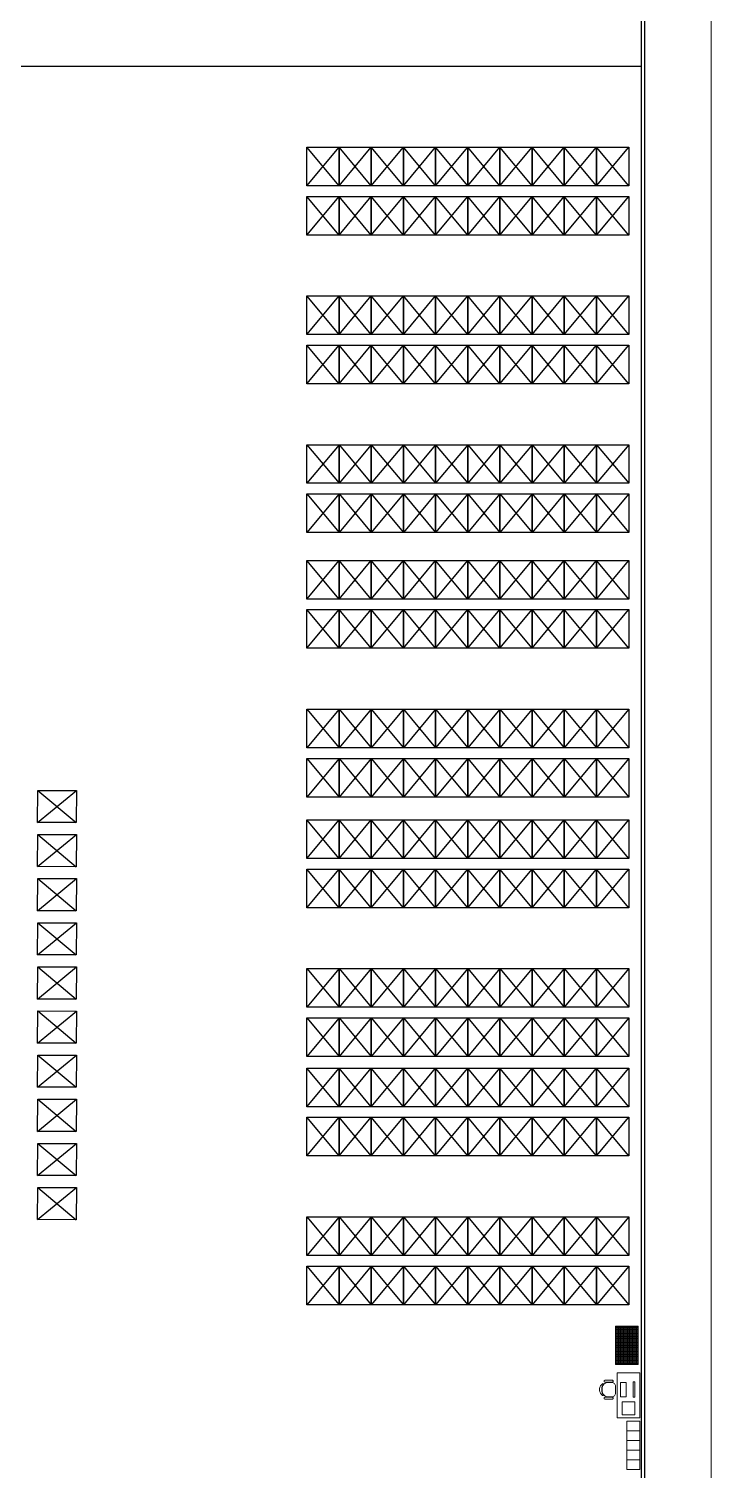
# Model space of a CAD drawing. Header units: millimetres. Extents: x 161 to 540, y 104 to 460.
# Drawn here: x 229.9 to 251.11, y 371.38 to 416.24 of the extents above; entities that cross this region are included whole.
import ezdxf

# ---------------------------------------------------------------- set-up
doc = ezdxf.new("R2010")
doc.units = ezdxf.units.MM
doc.layers.add('000 ALE DURLOCK NUEVO', color=30, linetype='Continuous', lineweight=9)
doc.layers.add('Armado HU', color=7, linetype='Continuous', lineweight=0)
doc.layers.add('000 ALE MOBILIARIO', color=8, linetype='Continuous', lineweight=0, true_color=0x808080)
doc.layers.add('Muros', color=3, linetype='Continuous')

# ---------------------------------------------------------------- blocks, each defined once
blk = doc.blocks.new('PALOMAR')
at = {"layer": '000 ALE MOBILIARIO'}
for p, q in [((275790.452542, 112253.565249), (275790.852542, 112253.565249)), ((275790.452542, 112253.265249), (275790.852542, 112253.265249)), ((275790.452542, 112252.965249), (275790.852542, 112252.965249)), ((275790.452542, 112252.665249), (275790.852542, 112252.665249))]:
    blk.add_line(p, q, dxfattribs=at)
blk.add_lwpolyline([(275790.452542, 112252.365249), (275790.452542, 112253.865249), (275790.852542, 112253.865249), (275790.852542, 112252.365249)], close=True, dxfattribs=at)
blk = doc.blocks.new('A$C6E4A3011')
for p, q in [((0.176254, 0.57), (0.176254, 0.55)), ((0.196254, 0.59), (0.436254, 0.59)), ((0.196254, 0.53), (0.436254, 0.53)), ((0.456254, 0.57), (0.456254, 0.55)), ((0.176254, 0.02), (0.176254, 0.04)), ((0.196254, 0.06), (0.436254, 0.06)), ((0.196254, 0), (0.436254, 0)), ((0.456254, 0.02), (0.456254, 0.04))]:
    blk.add_line(p, q)
blk.add_lwpolyline([(0.317655, 0.52), (0.217655, 0.52, 0.414214), (0.097655, 0.4), (0.097655, 0.19, 0.414214), (0.217655, 0.07), (0.317655, 0.07, 0.414214), (0.517655, 0.27), (0.517655, 0.32, 0.414214)], format="xyb", close=True)
for points in [[(0.527655, 0.295), (0.527655, 0.32, 0.178789), (0.477228, 0.456515)], [(0.597655, 0.295), (0.597655, 0.32, 0.207449), (0.4998, 0.479424)], [(0.527655, 0.295), (0.527655, 0.27, -0.178789), (0.477228, 0.133485)], [(0.597655, 0.295), (0.597655, 0.27, -0.207449), (0.4998, 0.110575)]]:
    blk.add_lwpolyline(points, format="xyb")
for centre, radius, start, end in [((0.196254, 0.57), 0.02, 90, 180), ((0.196254, 0.55), 0.02, 180, 270), ((0.436254, 0.57), 0.02, 0, 90), ((0.436254, 0.55), 0.02, 270, 0), ((0.492137, 0.464399), 0.016866, 62.979511, 207.872446), ((0.196254, 0.04), 0.02, 90, 180), ((0.196254, 0.02), 0.02, 180, 270), ((0.436254, 0.04), 0.02, 0, 90), ((0.436254, 0.02), 0.02, 270, 0), ((0.492137, 0.1256), 0.016866, 152.127554, 297.020489)]:
    blk.add_arc(centre, radius, start, end)
blk = doc.blocks.new('1.4x0.7')
blk.add_lwpolyline([(-1.4, 0), (0, 0), (0, 0.7), (-1.4, 0.7), (-1.4, 0)])
at = {"extrusion": (0, 0, -1), "zscale": -1, "rotation": 270}
blk.add_blockref('A$C6E4A3011', (0.585878, 0.047655), dxfattribs=at)
blk = doc.blocks.new('CARRO')
h = blk.add_hatch()
h.set_pattern_fill('_USER', color=256, scale=0.04, double=1, pattern_type=0)
h.set_pattern_definition([(0, (-275629.39597, -112305.056554), (0, 0.04), []), (90, (-275629.39597, -112305.056554), (-0.04, 0), [])])
h.paths.add_polyline_path([(0, 0.7), (1.2, 0.7), (1.2, 0), (0, 0)])
blk.add_lwpolyline([(0, 0.7), (1.2, 0.7), (1.2, 0), (0, 0), (0, 0.7)])

msp = doc.modelspace()

# ---------------------------------------------------------------- linework, layer by layer
msp.add_line((202.799, 415.069), (248.936, 415.069))
at = {"color": 1, "lineweight": 0}
msp.add_lwpolyline([(162.58, 459.718), (251.106, 459.718), (251.106, 304.758), (162.58, 304.758)], close=True, dxfattribs=at)
msp.add_lwpolyline([(232.126, 355.854), (202.799, 355.854), (202.799, 415.069), (248.936, 415.069), (248.936, 355.854)])
at = {"layer": '000 ALE DURLOCK NUEVO', "lineweight": 0}
msp.add_lwpolyline([(179.136, 343.451), (179.136, 454.812), (248.936, 454.812), (248.936, 334.212), (179.136, 334.212), (179.136, 342.651)], dxfattribs=at)
at = {"layer": '000 ALE MOBILIARIO'}
msp.add_lwpolyline([(248.286, 373.663), (248.286, 374.113), (248.466, 374.113), (248.466, 373.663), (248.286, 373.663)], dxfattribs=at)
for points in [[(248.685, 373.649), (248.685, 374.126), (248.735, 374.126), (248.735, 373.649)], [(248.336, 373.507), (248.736, 373.507), (248.736, 373.107), (248.336, 373.107)]]:
    msp.add_lwpolyline(points, close=True, dxfattribs=at)
at = {"layer": 'Armado HU', "color": 253, "linetype": 'Continuous', "lineweight": -3, "true_color": 0xa0a0a4}
for p, q in [((238.538, 411.349), (239.538, 412.551)), ((239.538, 411.349), (238.538, 412.551)), ((239.538, 411.349), (240.539, 412.551)), ((240.539, 411.349), (239.538, 412.551)), ((240.539, 411.349), (241.539, 412.551)), ((241.539, 411.349), (240.539, 412.551)), ((241.539, 411.349), (242.54, 412.551)), ((242.54, 411.349), (241.539, 412.551)), ((242.54, 411.349), (243.54, 412.551)), ((243.54, 411.349), (242.54, 412.551)), ((243.54, 411.349), (244.541, 412.551)), ((244.541, 411.349), (243.54, 412.551)), ((244.541, 411.349), (245.541, 412.551)), ((245.541, 411.349), (244.541, 412.551)), ((245.541, 411.349), (246.542, 412.551)), ((246.542, 411.349), (245.541, 412.551)), ((246.542, 411.349), (247.542, 412.551)), ((247.542, 411.349), (246.542, 412.551)), ((247.542, 411.349), (248.543, 412.551)), ((248.543, 411.349), (247.542, 412.551)), ((238.538, 406.721), (239.538, 407.923)), ((239.538, 406.721), (238.538, 407.923)), ((239.538, 406.721), (240.539, 407.923)), ((240.539, 406.721), (239.538, 407.923)), ((240.539, 406.721), (241.539, 407.923)), ((241.539, 406.721), (240.539, 407.923)), ((241.539, 406.721), (242.54, 407.923)), ((242.54, 406.721), (241.539, 407.923)), ((242.54, 406.721), (243.54, 407.923)), ((243.54, 406.721), (242.54, 407.923)), ((243.54, 406.721), (244.541, 407.923)), ((244.541, 406.721), (243.54, 407.923)), ((244.541, 406.721), (245.541, 407.923)), ((245.541, 406.721), (244.541, 407.923)), ((245.541, 406.721), (246.542, 407.923)), ((246.542, 406.721), (245.541, 407.923)), ((246.542, 406.721), (247.542, 407.923)), ((247.542, 406.721), (246.542, 407.923)), ((247.542, 406.721), (248.543, 407.923)), ((248.543, 406.721), (247.542, 407.923)), ((239.538, 401.763), (238.538, 400.56)), ((238.538, 401.763), (239.538, 400.56)), ((240.539, 401.763), (239.538, 400.56)), ((239.538, 401.763), (240.539, 400.56)), ((241.539, 401.763), (240.539, 400.56)), ((240.539, 401.763), (241.539, 400.56)), ((242.54, 401.763), (241.539, 400.56)), ((241.539, 401.763), (242.54, 400.56)), ((243.54, 401.763), (242.54, 400.56)), ((242.54, 401.763), (243.54, 400.56)), ((244.541, 401.763), (243.54, 400.56)), ((243.54, 401.763), (244.541, 400.56)), ((245.541, 401.763), (244.541, 400.56)), ((244.541, 401.763), (245.541, 400.56)), ((246.542, 401.763), (245.541, 400.56)), ((245.541, 401.763), (246.542, 400.56)), ((247.542, 401.763), (246.542, 400.56)), ((246.542, 401.763), (247.542, 400.56)), ((248.543, 401.763), (247.542, 400.56)), ((247.542, 401.763), (248.543, 400.56)), ((238.538, 398.49), (239.538, 399.693)), ((239.538, 398.49), (238.538, 399.693)), ((239.538, 398.49), (240.539, 399.693)), ((240.539, 398.49), (239.538, 399.693)), ((240.539, 398.49), (241.539, 399.693)), ((241.539, 398.49), (240.539, 399.693)), ((241.539, 398.49), (242.54, 399.693)), ((242.54, 398.49), (241.539, 399.693)), ((242.54, 398.49), (243.54, 399.693)), ((243.54, 398.49), (242.54, 399.693)), ((243.54, 398.49), (244.541, 399.693)), ((244.541, 398.49), (243.54, 399.693)), ((244.541, 398.49), (245.541, 399.693)), ((245.541, 398.49), (244.541, 399.693)), ((245.541, 398.49), (246.542, 399.693)), ((246.542, 398.49), (245.541, 399.693)), ((246.542, 398.49), (247.542, 399.693)), ((247.542, 398.49), (246.542, 399.693)), ((247.542, 398.49), (248.543, 399.693)), ((248.543, 398.49), (247.542, 399.693)), ((239.538, 393.532), (238.538, 392.33)), ((238.538, 393.532), (239.538, 392.33)), ((240.539, 393.532), (239.538, 392.33)), ((239.538, 393.532), (240.539, 392.33)), ((241.539, 393.532), (240.539, 392.33)), ((240.539, 393.532), (241.539, 392.33)), ((242.54, 393.532), (241.539, 392.33)), ((241.539, 393.532), (242.54, 392.33)), ((243.54, 393.532), (242.54, 392.33)), ((242.54, 393.532), (243.54, 392.33)), ((244.541, 393.532), (243.54, 392.33)), ((243.54, 393.532), (244.541, 392.33)), ((245.541, 393.532), (244.541, 392.33)), ((244.541, 393.532), (245.541, 392.33)), ((246.542, 393.532), (245.541, 392.33)), ((245.541, 393.532), (246.542, 392.33)), ((247.542, 393.532), (246.542, 392.33)), ((246.542, 393.532), (247.542, 392.33)), ((248.543, 393.532), (247.542, 392.33)), ((247.542, 393.532), (248.543, 392.33)), ((238.538, 390.417), (239.538, 391.62)), ((239.538, 390.417), (238.538, 391.62)), ((239.538, 390.417), (240.539, 391.62)), ((240.539, 390.417), (239.538, 391.62)), ((240.539, 390.417), (241.539, 391.62)), ((241.539, 390.417), (240.539, 391.62)), ((241.539, 390.417), (242.54, 391.62)), ((242.54, 390.417), (241.539, 391.62)), ((242.54, 390.417), (243.54, 391.62)), ((243.54, 390.417), (242.54, 391.62)), ((243.54, 390.417), (244.541, 391.62)), ((244.541, 390.417), (243.54, 391.62)), ((244.541, 390.417), (245.541, 391.62)), ((245.541, 390.417), (244.541, 391.62)), ((245.541, 390.417), (246.542, 391.62)), ((246.542, 390.417), (245.541, 391.62)), ((246.542, 390.417), (247.542, 391.62)), ((247.542, 390.417), (246.542, 391.62)), ((247.542, 390.417), (248.543, 391.62)), ((248.543, 390.417), (247.542, 391.62)), ((239.538, 385.459), (238.538, 384.257)), ((238.538, 385.459), (239.538, 384.257)), ((240.539, 385.459), (239.538, 384.257)), ((239.538, 385.459), (240.539, 384.257)), ((241.539, 385.459), (240.539, 384.257)), ((240.539, 385.459), (241.539, 384.257)), ((242.54, 385.459), (241.539, 384.257)), ((241.539, 385.459), (242.54, 384.257)), ((243.54, 385.459), (242.54, 384.257)), ((242.54, 385.459), (243.54, 384.257)), ((244.541, 385.459), (243.54, 384.257)), ((243.54, 385.459), (244.541, 384.257)), ((245.541, 385.459), (244.541, 384.257)), ((244.541, 385.459), (245.541, 384.257)), ((246.542, 385.459), (245.541, 384.257)), ((245.541, 385.459), (246.542, 384.257)), ((247.542, 385.459), (246.542, 384.257)), ((246.542, 385.459), (247.542, 384.257)), ((248.543, 385.459), (247.542, 384.257)), ((247.542, 385.459), (248.543, 384.257)), ((238.538, 382.692), (239.538, 383.894)), ((239.538, 382.692), (238.538, 383.894)), ((239.538, 382.692), (240.539, 383.894)), ((240.539, 382.692), (239.538, 383.894)), ((240.539, 382.692), (241.539, 383.894)), ((241.539, 382.692), (240.539, 383.894)), ((241.539, 382.692), (242.54, 383.894)), ((242.54, 382.692), (241.539, 383.894)), ((242.54, 382.692), (243.54, 383.894)), ((243.54, 382.692), (242.54, 383.894)), ((243.54, 382.692), (244.541, 383.894)), ((244.541, 382.692), (243.54, 383.894)), ((244.541, 382.692), (245.541, 383.894)), ((245.541, 382.692), (244.541, 383.894)), ((245.541, 382.692), (246.542, 383.894)), ((246.542, 382.692), (245.541, 383.894)), ((246.542, 382.692), (247.542, 383.894)), ((247.542, 382.692), (246.542, 383.894)), ((247.542, 382.692), (248.543, 383.894)), ((248.543, 382.692), (247.542, 383.894)), ((239.538, 377.734), (238.538, 376.532)), ((238.538, 377.734), (239.538, 376.532)), ((240.539, 377.734), (239.538, 376.532)), ((239.538, 377.734), (240.539, 376.532)), ((241.539, 377.734), (240.539, 376.532)), ((240.539, 377.734), (241.539, 376.532)), ((242.54, 377.734), (241.539, 376.532)), ((241.539, 377.734), (242.54, 376.532)), ((243.54, 377.734), (242.54, 376.532)), ((242.54, 377.734), (243.54, 376.532)), ((244.541, 377.734), (243.54, 376.532)), ((243.54, 377.734), (244.541, 376.532)), ((245.541, 377.734), (244.541, 376.532)), ((244.541, 377.734), (245.541, 376.532)), ((246.542, 377.734), (245.541, 376.532)), ((245.541, 377.734), (246.542, 376.532)), ((247.542, 377.734), (246.542, 376.532)), ((246.542, 377.734), (247.542, 376.532)), ((248.543, 377.734), (247.542, 376.532)), ((247.542, 377.734), (248.543, 376.532))]:
    msp.add_line(p, q, dxfattribs=at)
at = {"layer": 'Armado HU', "color": 5, "linetype": 'Continuous', "lineweight": -3}
for p, q in [((238.538, 409.817), (239.538, 411.02)), ((239.538, 409.817), (238.538, 411.02)), ((239.538, 409.817), (240.539, 411.02)), ((240.539, 409.817), (239.538, 411.02)), ((240.539, 409.817), (241.539, 411.02)), ((241.539, 409.817), (240.539, 411.02)), ((241.539, 409.817), (242.54, 411.02)), ((242.54, 409.817), (241.539, 411.02)), ((242.54, 409.817), (243.54, 411.02)), ((243.54, 409.817), (242.54, 411.02)), ((243.54, 409.817), (244.541, 411.02)), ((244.541, 409.817), (243.54, 411.02)), ((244.541, 409.817), (245.541, 411.02)), ((245.541, 409.817), (244.541, 411.02)), ((245.541, 409.817), (246.542, 411.02)), ((246.542, 409.817), (245.541, 411.02)), ((246.542, 409.817), (247.542, 411.02)), ((247.542, 409.817), (246.542, 411.02)), ((247.542, 409.817), (248.543, 411.02)), ((248.543, 409.817), (247.542, 411.02)), ((238.538, 405.189), (239.538, 406.391)), ((239.538, 405.189), (238.538, 406.391)), ((239.538, 405.189), (240.539, 406.391)), ((240.539, 405.189), (239.538, 406.391)), ((240.539, 405.189), (241.539, 406.391)), ((241.539, 405.189), (240.539, 406.391)), ((241.539, 405.189), (242.54, 406.391)), ((242.54, 405.189), (241.539, 406.391)), ((242.54, 405.189), (243.54, 406.391)), ((243.54, 405.189), (242.54, 406.391)), ((243.54, 405.189), (244.541, 406.391)), ((244.541, 405.189), (243.54, 406.391)), ((244.541, 405.189), (245.541, 406.391)), ((245.541, 405.189), (244.541, 406.391)), ((245.541, 405.189), (246.542, 406.391)), ((246.542, 405.189), (245.541, 406.391)), ((246.542, 405.189), (247.542, 406.391)), ((247.542, 405.189), (246.542, 406.391)), ((247.542, 405.189), (248.543, 406.391)), ((248.543, 405.189), (247.542, 406.391)), ((239.538, 403.294), (238.538, 402.092)), ((238.538, 403.294), (239.538, 402.092)), ((240.539, 403.294), (239.538, 402.092)), ((239.538, 403.294), (240.539, 402.092)), ((241.539, 403.294), (240.539, 402.092)), ((240.539, 403.294), (241.539, 402.092)), ((242.54, 403.294), (241.539, 402.092)), ((241.539, 403.294), (242.54, 402.092)), ((243.54, 403.294), (242.54, 402.092)), ((242.54, 403.294), (243.54, 402.092)), ((244.541, 403.294), (243.54, 402.092)), ((243.54, 403.294), (244.541, 402.092)), ((245.541, 403.294), (244.541, 402.092)), ((244.541, 403.294), (245.541, 402.092)), ((246.542, 403.294), (245.541, 402.092)), ((245.541, 403.294), (246.542, 402.092)), ((247.542, 403.294), (246.542, 402.092)), ((246.542, 403.294), (247.542, 402.092)), ((248.543, 403.294), (247.542, 402.092)), ((247.542, 403.294), (248.543, 402.092)), ((238.538, 396.958), (239.538, 398.161)), ((239.538, 396.958), (238.538, 398.161)), ((239.538, 396.958), (240.539, 398.161)), ((240.539, 396.958), (239.538, 398.161)), ((240.539, 396.958), (241.539, 398.161)), ((241.539, 396.958), (240.539, 398.161)), ((241.539, 396.958), (242.54, 398.161)), ((242.54, 396.958), (241.539, 398.161)), ((242.54, 396.958), (243.54, 398.161)), ((243.54, 396.958), (242.54, 398.161)), ((243.54, 396.958), (244.541, 398.161)), ((244.541, 396.958), (243.54, 398.161)), ((244.541, 396.958), (245.541, 398.161)), ((245.541, 396.958), (244.541, 398.161)), ((245.541, 396.958), (246.542, 398.161)), ((246.542, 396.958), (245.541, 398.161)), ((246.542, 396.958), (247.542, 398.161)), ((247.542, 396.958), (246.542, 398.161)), ((247.542, 396.958), (248.543, 398.161)), ((248.543, 396.958), (247.542, 398.161)), ((239.538, 395.064), (238.538, 393.862)), ((238.538, 395.064), (239.538, 393.862)), ((240.539, 395.064), (239.538, 393.862)), ((239.538, 395.064), (240.539, 393.862)), ((241.539, 395.064), (240.539, 393.862)), ((240.539, 395.064), (241.539, 393.862)), ((242.54, 395.064), (241.539, 393.862)), ((241.539, 395.064), (242.54, 393.862)), ((243.54, 395.064), (242.54, 393.862)), ((242.54, 395.064), (243.54, 393.862)), ((244.541, 395.064), (243.54, 393.862)), ((243.54, 395.064), (244.541, 393.862)), ((245.541, 395.064), (244.541, 393.862)), ((244.541, 395.064), (245.541, 393.862)), ((246.542, 395.064), (245.541, 393.862)), ((245.541, 395.064), (246.542, 393.862)), ((247.542, 395.064), (246.542, 393.862)), ((246.542, 395.064), (247.542, 393.862)), ((248.543, 395.064), (247.542, 393.862)), ((247.542, 395.064), (248.543, 393.862)), ((238.538, 388.885), (239.538, 390.088)), ((239.538, 388.885), (238.538, 390.088)), ((239.538, 388.885), (240.539, 390.088)), ((240.539, 388.885), (239.538, 390.088)), ((240.539, 388.885), (241.539, 390.088)), ((241.539, 388.885), (240.539, 390.088)), ((241.539, 388.885), (242.54, 390.088)), ((242.54, 388.885), (241.539, 390.088)), ((242.54, 388.885), (243.54, 390.088)), ((243.54, 388.885), (242.54, 390.088)), ((243.54, 388.885), (244.541, 390.088)), ((244.541, 388.885), (243.54, 390.088)), ((244.541, 388.885), (245.541, 390.088)), ((245.541, 388.885), (244.541, 390.088)), ((245.541, 388.885), (246.542, 390.088)), ((246.542, 388.885), (245.541, 390.088)), ((246.542, 388.885), (247.542, 390.088)), ((247.542, 388.885), (246.542, 390.088)), ((247.542, 388.885), (248.543, 390.088)), ((248.543, 388.885), (247.542, 390.088)), ((239.538, 386.991), (238.538, 385.789)), ((238.538, 386.991), (239.538, 385.789)), ((240.539, 386.991), (239.538, 385.789)), ((239.538, 386.991), (240.539, 385.789)), ((241.539, 386.991), (240.539, 385.789)), ((240.539, 386.991), (241.539, 385.789)), ((242.54, 386.991), (241.539, 385.789)), ((241.539, 386.991), (242.54, 385.789)), ((243.54, 386.991), (242.54, 385.789)), ((242.54, 386.991), (243.54, 385.789)), ((244.541, 386.991), (243.54, 385.789)), ((243.54, 386.991), (244.541, 385.789)), ((245.541, 386.991), (244.541, 385.789)), ((244.541, 386.991), (245.541, 385.789)), ((246.542, 386.991), (245.541, 385.789)), ((245.541, 386.991), (246.542, 385.789)), ((247.542, 386.991), (246.542, 385.789)), ((246.542, 386.991), (247.542, 385.789)), ((248.543, 386.991), (247.542, 385.789)), ((247.542, 386.991), (248.543, 385.789)), ((238.538, 381.16), (239.538, 382.362)), ((239.538, 381.16), (238.538, 382.362)), ((239.538, 381.16), (240.539, 382.362)), ((240.539, 381.16), (239.538, 382.362)), ((240.539, 381.16), (241.539, 382.362)), ((241.539, 381.16), (240.539, 382.362)), ((241.539, 381.16), (242.54, 382.362)), ((242.54, 381.16), (241.539, 382.362)), ((242.54, 381.16), (243.54, 382.362)), ((243.54, 381.16), (242.54, 382.362)), ((243.54, 381.16), (244.541, 382.362)), ((244.541, 381.16), (243.54, 382.362)), ((244.541, 381.16), (245.541, 382.362)), ((245.541, 381.16), (244.541, 382.362)), ((245.541, 381.16), (246.542, 382.362)), ((246.542, 381.16), (245.541, 382.362)), ((246.542, 381.16), (247.542, 382.362)), ((247.542, 381.16), (246.542, 382.362)), ((247.542, 381.16), (248.543, 382.362)), ((248.543, 381.16), (247.542, 382.362)), ((239.538, 379.266), (238.538, 378.063)), ((238.538, 379.266), (239.538, 378.063)), ((240.539, 379.266), (239.538, 378.063)), ((239.538, 379.266), (240.539, 378.063)), ((241.539, 379.266), (240.539, 378.063)), ((240.539, 379.266), (241.539, 378.063)), ((242.54, 379.266), (241.539, 378.063)), ((241.539, 379.266), (242.54, 378.063)), ((243.54, 379.266), (242.54, 378.063)), ((242.54, 379.266), (243.54, 378.063)), ((244.541, 379.266), (243.54, 378.063)), ((243.54, 379.266), (244.541, 378.063)), ((245.541, 379.266), (244.541, 378.063)), ((244.541, 379.266), (245.541, 378.063)), ((246.542, 379.266), (245.541, 378.063)), ((245.541, 379.266), (246.542, 378.063)), ((247.542, 379.266), (246.542, 378.063)), ((246.542, 379.266), (247.542, 378.063)), ((248.543, 379.266), (247.542, 378.063)), ((247.542, 379.266), (248.543, 378.063))]:
    msp.add_line(p, q, dxfattribs=at)
at = {"layer": 'Armado HU', "color": 8, "linetype": 'Continuous', "lineweight": -3}
for p, q in [((230.17, 391.537, -17171551.118), (231.373, 392.536, -17171551.118)), ((230.171, 392.537, -17171551.118), (231.372, 391.535, -17171551.118)), ((230.17, 390.164, -17171551.118), (231.373, 391.163, -17171551.118)), ((230.171, 391.164, -17171551.118), (231.372, 390.162, -17171551.118)), ((230.17, 388.791, -17171551.118), (231.373, 389.79, -17171551.118)), ((230.171, 389.791, -17171551.118), (231.372, 388.789, -17171551.118)), ((230.17, 387.417, -17171551.118), (231.373, 388.416, -17171551.118)), ((230.171, 388.418, -17171551.118), (231.372, 387.416, -17171551.118)), ((230.17, 386.044, -17171551.118), (231.373, 387.043, -17171551.118)), ((230.171, 387.045, -17171551.118), (231.372, 386.043, -17171551.118)), ((230.17, 384.671, -17171551.118), (231.373, 385.67, -17171551.118)), ((230.171, 385.672, -17171551.118), (231.372, 384.67, -17171551.118)), ((230.17, 383.298, -17171551.118), (231.373, 384.297, -17171551.118)), ((230.171, 384.298, -17171551.118), (231.372, 383.296, -17171551.118)), ((230.17, 381.925, -17171551.118), (231.373, 382.924, -17171551.118)), ((230.171, 382.925, -17171551.118), (231.372, 381.923, -17171551.118)), ((230.17, 380.551, -17171551.118), (231.373, 381.55, -17171551.118)), ((230.171, 381.552, -17171551.118), (231.372, 380.55, -17171551.118)), ((230.17, 379.178, -17171551.118), (231.373, 380.177, -17171551.118)), ((230.171, 380.179, -17171551.118), (231.372, 379.177, -17171551.118))]:
    msp.add_line(p, q, dxfattribs=at)
at = {"layer": 'Armado HU', "color": 253, "linetype": 'Continuous', "lineweight": -3, "true_color": 0xa0a0a4}
for points in [[(239.538, 411.349), (238.538, 411.349), (238.538, 412.551), (239.538, 412.551)], [(240.539, 411.349), (239.538, 411.349), (239.538, 412.551), (240.539, 412.551)], [(241.539, 411.349), (240.539, 411.349), (240.539, 412.551), (241.539, 412.551)], [(242.54, 411.349), (241.539, 411.349), (241.539, 412.551), (242.54, 412.551)], [(243.54, 411.349), (242.54, 411.349), (242.54, 412.551), (243.54, 412.551)], [(244.541, 411.349), (243.54, 411.349), (243.54, 412.551), (244.541, 412.551)], [(245.541, 411.349), (244.541, 411.349), (244.541, 412.551), (245.541, 412.551)], [(246.542, 411.349), (245.541, 411.349), (245.541, 412.551), (246.542, 412.551)], [(247.542, 411.349), (246.542, 411.349), (246.542, 412.551), (247.542, 412.551)], [(248.543, 411.349), (247.542, 411.349), (247.542, 412.551), (248.543, 412.551)], [(239.538, 406.721), (238.538, 406.721), (238.538, 407.923), (239.538, 407.923)], [(240.539, 406.721), (239.538, 406.721), (239.538, 407.923), (240.539, 407.923)], [(241.539, 406.721), (240.539, 406.721), (240.539, 407.923), (241.539, 407.923)], [(242.54, 406.721), (241.539, 406.721), (241.539, 407.923), (242.54, 407.923)], [(243.54, 406.721), (242.54, 406.721), (242.54, 407.923), (243.54, 407.923)], [(244.541, 406.721), (243.54, 406.721), (243.54, 407.923), (244.541, 407.923)], [(245.541, 406.721), (244.541, 406.721), (244.541, 407.923), (245.541, 407.923)], [(246.542, 406.721), (245.541, 406.721), (245.541, 407.923), (246.542, 407.923)], [(247.542, 406.721), (246.542, 406.721), (246.542, 407.923), (247.542, 407.923)], [(248.543, 406.721), (247.542, 406.721), (247.542, 407.923), (248.543, 407.923)], [(238.538, 401.763), (239.538, 401.763), (239.538, 400.56), (238.538, 400.56)], [(239.538, 401.763), (240.539, 401.763), (240.539, 400.56), (239.538, 400.56)], [(240.539, 401.763), (241.539, 401.763), (241.539, 400.56), (240.539, 400.56)], [(241.539, 401.763), (242.54, 401.763), (242.54, 400.56), (241.539, 400.56)], [(242.54, 401.763), (243.54, 401.763), (243.54, 400.56), (242.54, 400.56)], [(243.54, 401.763), (244.541, 401.763), (244.541, 400.56), (243.54, 400.56)], [(244.541, 401.763), (245.541, 401.763), (245.541, 400.56), (244.541, 400.56)], [(245.541, 401.763), (246.542, 401.763), (246.542, 400.56), (245.541, 400.56)], [(246.542, 401.763), (247.542, 401.763), (247.542, 400.56), (246.542, 400.56)], [(247.542, 401.763), (248.543, 401.763), (248.543, 400.56), (247.542, 400.56)], [(239.538, 398.49), (238.538, 398.49), (238.538, 399.693), (239.538, 399.693)], [(240.539, 398.49), (239.538, 398.49), (239.538, 399.693), (240.539, 399.693)], [(241.539, 398.49), (240.539, 398.49), (240.539, 399.693), (241.539, 399.693)], [(242.54, 398.49), (241.539, 398.49), (241.539, 399.693), (242.54, 399.693)], [(243.54, 398.49), (242.54, 398.49), (242.54, 399.693), (243.54, 399.693)], [(244.541, 398.49), (243.54, 398.49), (243.54, 399.693), (244.541, 399.693)], [(245.541, 398.49), (244.541, 398.49), (244.541, 399.693), (245.541, 399.693)], [(246.542, 398.49), (245.541, 398.49), (245.541, 399.693), (246.542, 399.693)], [(247.542, 398.49), (246.542, 398.49), (246.542, 399.693), (247.542, 399.693)], [(248.543, 398.49), (247.542, 398.49), (247.542, 399.693), (248.543, 399.693)], [(238.538, 393.532), (239.538, 393.532), (239.538, 392.33), (238.538, 392.33)], [(239.538, 393.532), (240.539, 393.532), (240.539, 392.33), (239.538, 392.33)], [(240.539, 393.532), (241.539, 393.532), (241.539, 392.33), (240.539, 392.33)], [(241.539, 393.532), (242.54, 393.532), (242.54, 392.33), (241.539, 392.33)], [(242.54, 393.532), (243.54, 393.532), (243.54, 392.33), (242.54, 392.33)], [(243.54, 393.532), (244.541, 393.532), (244.541, 392.33), (243.54, 392.33)], [(244.541, 393.532), (245.541, 393.532), (245.541, 392.33), (244.541, 392.33)], [(245.541, 393.532), (246.542, 393.532), (246.542, 392.33), (245.541, 392.33)], [(246.542, 393.532), (247.542, 393.532), (247.542, 392.33), (246.542, 392.33)], [(247.542, 393.532), (248.543, 393.532), (248.543, 392.33), (247.542, 392.33)], [(239.538, 390.417), (238.538, 390.417), (238.538, 391.62), (239.538, 391.62)], [(240.539, 390.417), (239.538, 390.417), (239.538, 391.62), (240.539, 391.62)], [(241.539, 390.417), (240.539, 390.417), (240.539, 391.62), (241.539, 391.62)], [(242.54, 390.417), (241.539, 390.417), (241.539, 391.62), (242.54, 391.62)], [(243.54, 390.417), (242.54, 390.417), (242.54, 391.62), (243.54, 391.62)], [(244.541, 390.417), (243.54, 390.417), (243.54, 391.62), (244.541, 391.62)], [(245.541, 390.417), (244.541, 390.417), (244.541, 391.62), (245.541, 391.62)], [(246.542, 390.417), (245.541, 390.417), (245.541, 391.62), (246.542, 391.62)], [(247.542, 390.417), (246.542, 390.417), (246.542, 391.62), (247.542, 391.62)], [(248.543, 390.417), (247.542, 390.417), (247.542, 391.62), (248.543, 391.62)], [(238.538, 385.459), (239.538, 385.459), (239.538, 384.257), (238.538, 384.257)], [(239.538, 385.459), (240.539, 385.459), (240.539, 384.257), (239.538, 384.257)], [(240.539, 385.459), (241.539, 385.459), (241.539, 384.257), (240.539, 384.257)], [(241.539, 385.459), (242.54, 385.459), (242.54, 384.257), (241.539, 384.257)], [(242.54, 385.459), (243.54, 385.459), (243.54, 384.257), (242.54, 384.257)], [(243.54, 385.459), (244.541, 385.459), (244.541, 384.257), (243.54, 384.257)], [(244.541, 385.459), (245.541, 385.459), (245.541, 384.257), (244.541, 384.257)], [(245.541, 385.459), (246.542, 385.459), (246.542, 384.257), (245.541, 384.257)], [(246.542, 385.459), (247.542, 385.459), (247.542, 384.257), (246.542, 384.257)], [(247.542, 385.459), (248.543, 385.459), (248.543, 384.257), (247.542, 384.257)], [(239.538, 382.692), (238.538, 382.692), (238.538, 383.894), (239.538, 383.894)], [(240.539, 382.692), (239.538, 382.692), (239.538, 383.894), (240.539, 383.894)], [(241.539, 382.692), (240.539, 382.692), (240.539, 383.894), (241.539, 383.894)], [(242.54, 382.692), (241.539, 382.692), (241.539, 383.894), (242.54, 383.894)], [(243.54, 382.692), (242.54, 382.692), (242.54, 383.894), (243.54, 383.894)], [(244.541, 382.692), (243.54, 382.692), (243.54, 383.894), (244.541, 383.894)], [(245.541, 382.692), (244.541, 382.692), (244.541, 383.894), (245.541, 383.894)], [(246.542, 382.692), (245.541, 382.692), (245.541, 383.894), (246.542, 383.894)], [(247.542, 382.692), (246.542, 382.692), (246.542, 383.894), (247.542, 383.894)], [(248.543, 382.692), (247.542, 382.692), (247.542, 383.894), (248.543, 383.894)], [(238.538, 377.734), (239.538, 377.734), (239.538, 376.532), (238.538, 376.532)], [(239.538, 377.734), (240.539, 377.734), (240.539, 376.532), (239.538, 376.532)], [(240.539, 377.734), (241.539, 377.734), (241.539, 376.532), (240.539, 376.532)], [(241.539, 377.734), (242.54, 377.734), (242.54, 376.532), (241.539, 376.532)], [(242.54, 377.734), (243.54, 377.734), (243.54, 376.532), (242.54, 376.532)], [(243.54, 377.734), (244.541, 377.734), (244.541, 376.532), (243.54, 376.532)], [(244.541, 377.734), (245.541, 377.734), (245.541, 376.532), (244.541, 376.532)], [(245.541, 377.734), (246.542, 377.734), (246.542, 376.532), (245.541, 376.532)], [(246.542, 377.734), (247.542, 377.734), (247.542, 376.532), (246.542, 376.532)], [(247.542, 377.734), (248.543, 377.734), (248.543, 376.532), (247.542, 376.532)]]:
    msp.add_lwpolyline(points, close=True, dxfattribs=at)
at = {"layer": 'Armado HU', "color": 5, "linetype": 'Continuous', "lineweight": -3}
for points in [[(239.538, 409.817), (238.538, 409.817), (238.538, 411.02), (239.538, 411.02)], [(240.539, 409.817), (239.538, 409.817), (239.538, 411.02), (240.539, 411.02)], [(241.539, 409.817), (240.539, 409.817), (240.539, 411.02), (241.539, 411.02)], [(242.54, 409.817), (241.539, 409.817), (241.539, 411.02), (242.54, 411.02)], [(243.54, 409.817), (242.54, 409.817), (242.54, 411.02), (243.54, 411.02)], [(244.541, 409.817), (243.54, 409.817), (243.54, 411.02), (244.541, 411.02)], [(245.541, 409.817), (244.541, 409.817), (244.541, 411.02), (245.541, 411.02)], [(246.542, 409.817), (245.541, 409.817), (245.541, 411.02), (246.542, 411.02)], [(247.542, 409.817), (246.542, 409.817), (246.542, 411.02), (247.542, 411.02)], [(248.543, 409.817), (247.542, 409.817), (247.542, 411.02), (248.543, 411.02)], [(239.538, 405.189), (238.538, 405.189), (238.538, 406.391), (239.538, 406.391)], [(240.539, 405.189), (239.538, 405.189), (239.538, 406.391), (240.539, 406.391)], [(241.539, 405.189), (240.539, 405.189), (240.539, 406.391), (241.539, 406.391)], [(242.54, 405.189), (241.539, 405.189), (241.539, 406.391), (242.54, 406.391)], [(243.54, 405.189), (242.54, 405.189), (242.54, 406.391), (243.54, 406.391)], [(244.541, 405.189), (243.54, 405.189), (243.54, 406.391), (244.541, 406.391)], [(245.541, 405.189), (244.541, 405.189), (244.541, 406.391), (245.541, 406.391)], [(246.542, 405.189), (245.541, 405.189), (245.541, 406.391), (246.542, 406.391)], [(247.542, 405.189), (246.542, 405.189), (246.542, 406.391), (247.542, 406.391)], [(248.543, 405.189), (247.542, 405.189), (247.542, 406.391), (248.543, 406.391)], [(238.538, 403.294), (239.538, 403.294), (239.538, 402.092), (238.538, 402.092)], [(239.538, 403.294), (240.539, 403.294), (240.539, 402.092), (239.538, 402.092)], [(240.539, 403.294), (241.539, 403.294), (241.539, 402.092), (240.539, 402.092)], [(241.539, 403.294), (242.54, 403.294), (242.54, 402.092), (241.539, 402.092)], [(242.54, 403.294), (243.54, 403.294), (243.54, 402.092), (242.54, 402.092)], [(243.54, 403.294), (244.541, 403.294), (244.541, 402.092), (243.54, 402.092)], [(244.541, 403.294), (245.541, 403.294), (245.541, 402.092), (244.541, 402.092)], [(245.541, 403.294), (246.542, 403.294), (246.542, 402.092), (245.541, 402.092)], [(246.542, 403.294), (247.542, 403.294), (247.542, 402.092), (246.542, 402.092)], [(247.542, 403.294), (248.543, 403.294), (248.543, 402.092), (247.542, 402.092)], [(239.538, 396.958), (238.538, 396.958), (238.538, 398.161), (239.538, 398.161)], [(240.539, 396.958), (239.538, 396.958), (239.538, 398.161), (240.539, 398.161)], [(241.539, 396.958), (240.539, 396.958), (240.539, 398.161), (241.539, 398.161)], [(242.54, 396.958), (241.539, 396.958), (241.539, 398.161), (242.54, 398.161)], [(243.54, 396.958), (242.54, 396.958), (242.54, 398.161), (243.54, 398.161)], [(244.541, 396.958), (243.54, 396.958), (243.54, 398.161), (244.541, 398.161)], [(245.541, 396.958), (244.541, 396.958), (244.541, 398.161), (245.541, 398.161)], [(246.542, 396.958), (245.541, 396.958), (245.541, 398.161), (246.542, 398.161)], [(247.542, 396.958), (246.542, 396.958), (246.542, 398.161), (247.542, 398.161)], [(248.543, 396.958), (247.542, 396.958), (247.542, 398.161), (248.543, 398.161)], [(238.538, 395.064), (239.538, 395.064), (239.538, 393.862), (238.538, 393.862)], [(239.538, 395.064), (240.539, 395.064), (240.539, 393.862), (239.538, 393.862)], [(240.539, 395.064), (241.539, 395.064), (241.539, 393.862), (240.539, 393.862)], [(241.539, 395.064), (242.54, 395.064), (242.54, 393.862), (241.539, 393.862)], [(242.54, 395.064), (243.54, 395.064), (243.54, 393.862), (242.54, 393.862)], [(243.54, 395.064), (244.541, 395.064), (244.541, 393.862), (243.54, 393.862)], [(244.541, 395.064), (245.541, 395.064), (245.541, 393.862), (244.541, 393.862)], [(245.541, 395.064), (246.542, 395.064), (246.542, 393.862), (245.541, 393.862)], [(246.542, 395.064), (247.542, 395.064), (247.542, 393.862), (246.542, 393.862)], [(247.542, 395.064), (248.543, 395.064), (248.543, 393.862), (247.542, 393.862)], [(239.538, 388.885), (238.538, 388.885), (238.538, 390.088), (239.538, 390.088)], [(240.539, 388.885), (239.538, 388.885), (239.538, 390.088), (240.539, 390.088)], [(241.539, 388.885), (240.539, 388.885), (240.539, 390.088), (241.539, 390.088)], [(242.54, 388.885), (241.539, 388.885), (241.539, 390.088), (242.54, 390.088)], [(243.54, 388.885), (242.54, 388.885), (242.54, 390.088), (243.54, 390.088)], [(244.541, 388.885), (243.54, 388.885), (243.54, 390.088), (244.541, 390.088)], [(245.541, 388.885), (244.541, 388.885), (244.541, 390.088), (245.541, 390.088)], [(246.542, 388.885), (245.541, 388.885), (245.541, 390.088), (246.542, 390.088)], [(247.542, 388.885), (246.542, 388.885), (246.542, 390.088), (247.542, 390.088)], [(248.543, 388.885), (247.542, 388.885), (247.542, 390.088), (248.543, 390.088)], [(238.538, 386.991), (239.538, 386.991), (239.538, 385.789), (238.538, 385.789)], [(239.538, 386.991), (240.539, 386.991), (240.539, 385.789), (239.538, 385.789)], [(240.539, 386.991), (241.539, 386.991), (241.539, 385.789), (240.539, 385.789)], [(241.539, 386.991), (242.54, 386.991), (242.54, 385.789), (241.539, 385.789)], [(242.54, 386.991), (243.54, 386.991), (243.54, 385.789), (242.54, 385.789)], [(243.54, 386.991), (244.541, 386.991), (244.541, 385.789), (243.54, 385.789)], [(244.541, 386.991), (245.541, 386.991), (245.541, 385.789), (244.541, 385.789)], [(245.541, 386.991), (246.542, 386.991), (246.542, 385.789), (245.541, 385.789)], [(246.542, 386.991), (247.542, 386.991), (247.542, 385.789), (246.542, 385.789)], [(247.542, 386.991), (248.543, 386.991), (248.543, 385.789), (247.542, 385.789)], [(239.538, 381.16), (238.538, 381.16), (238.538, 382.362), (239.538, 382.362)], [(240.539, 381.16), (239.538, 381.16), (239.538, 382.362), (240.539, 382.362)], [(241.539, 381.16), (240.539, 381.16), (240.539, 382.362), (241.539, 382.362)], [(242.54, 381.16), (241.539, 381.16), (241.539, 382.362), (242.54, 382.362)], [(243.54, 381.16), (242.54, 381.16), (242.54, 382.362), (243.54, 382.362)], [(244.541, 381.16), (243.54, 381.16), (243.54, 382.362), (244.541, 382.362)], [(245.541, 381.16), (244.541, 381.16), (244.541, 382.362), (245.541, 382.362)], [(246.542, 381.16), (245.541, 381.16), (245.541, 382.362), (246.542, 382.362)], [(247.542, 381.16), (246.542, 381.16), (246.542, 382.362), (247.542, 382.362)], [(248.543, 381.16), (247.542, 381.16), (247.542, 382.362), (248.543, 382.362)], [(238.538, 379.266), (239.538, 379.266), (239.538, 378.063), (238.538, 378.063)], [(239.538, 379.266), (240.539, 379.266), (240.539, 378.063), (239.538, 378.063)], [(240.539, 379.266), (241.539, 379.266), (241.539, 378.063), (240.539, 378.063)], [(241.539, 379.266), (242.54, 379.266), (242.54, 378.063), (241.539, 378.063)], [(242.54, 379.266), (243.54, 379.266), (243.54, 378.063), (242.54, 378.063)], [(243.54, 379.266), (244.541, 379.266), (244.541, 378.063), (243.54, 378.063)], [(244.541, 379.266), (245.541, 379.266), (245.541, 378.063), (244.541, 378.063)], [(245.541, 379.266), (246.542, 379.266), (246.542, 378.063), (245.541, 378.063)], [(246.542, 379.266), (247.542, 379.266), (247.542, 378.063), (246.542, 378.063)], [(247.542, 379.266), (248.543, 379.266), (248.543, 378.063), (247.542, 378.063)]]:
    msp.add_lwpolyline(points, close=True, dxfattribs=at)
at = {"layer": 'Armado HU', "color": 8, "linetype": 'Continuous', "lineweight": -3, "elevation": -17171551.118}
for points in [[(230.17, 391.537), (230.171, 392.537), (231.373, 392.536), (231.372, 391.535)], [(230.17, 390.164), (230.171, 391.164), (231.373, 391.163), (231.372, 390.162)], [(230.17, 388.791), (230.171, 389.791), (231.373, 389.79), (231.372, 388.789)], [(230.17, 387.417), (230.171, 388.418), (231.373, 388.416), (231.372, 387.416)], [(230.17, 386.044), (230.171, 387.045), (231.373, 387.043), (231.372, 386.043)], [(230.17, 384.671), (230.171, 385.672), (231.373, 385.67), (231.372, 384.67)], [(230.17, 383.298), (230.171, 384.298), (231.373, 384.297), (231.372, 383.296)], [(230.17, 381.925), (230.171, 382.925), (231.373, 382.924), (231.372, 381.923)], [(230.17, 380.551), (230.171, 381.552), (231.373, 381.55), (231.372, 380.55)], [(230.17, 379.178), (230.171, 380.179), (231.373, 380.177), (231.372, 379.177)]]:
    msp.add_lwpolyline(points, close=True, dxfattribs=at)
at = {"layer": 'Muros'}
for p, q in [((248.936, 454.203), (248.936, 334.212)), ((249.036, 454.203), (249.036, 334.212))]:
    msp.add_line(p, q, dxfattribs=at)

# ---------------------------------------------------------------- block references
at = {"layer": '000 ALE MOBILIARIO'}
for name, p, rotation in [('CARRO', (248.136, 375.866), 270), ('PALOMAR', (276039.338, 112625.272), 180)]:
    msp.add_blockref(name, p, dxfattribs=dict(at, rotation=rotation))
at = {"layer": '000 ALE MOBILIARIO', "color": 2, "rotation": 270}
msp.add_blockref('1.4x0.7', (248.186, 373.007), dxfattribs=at)

doc.saveas('drawing.dxf')
